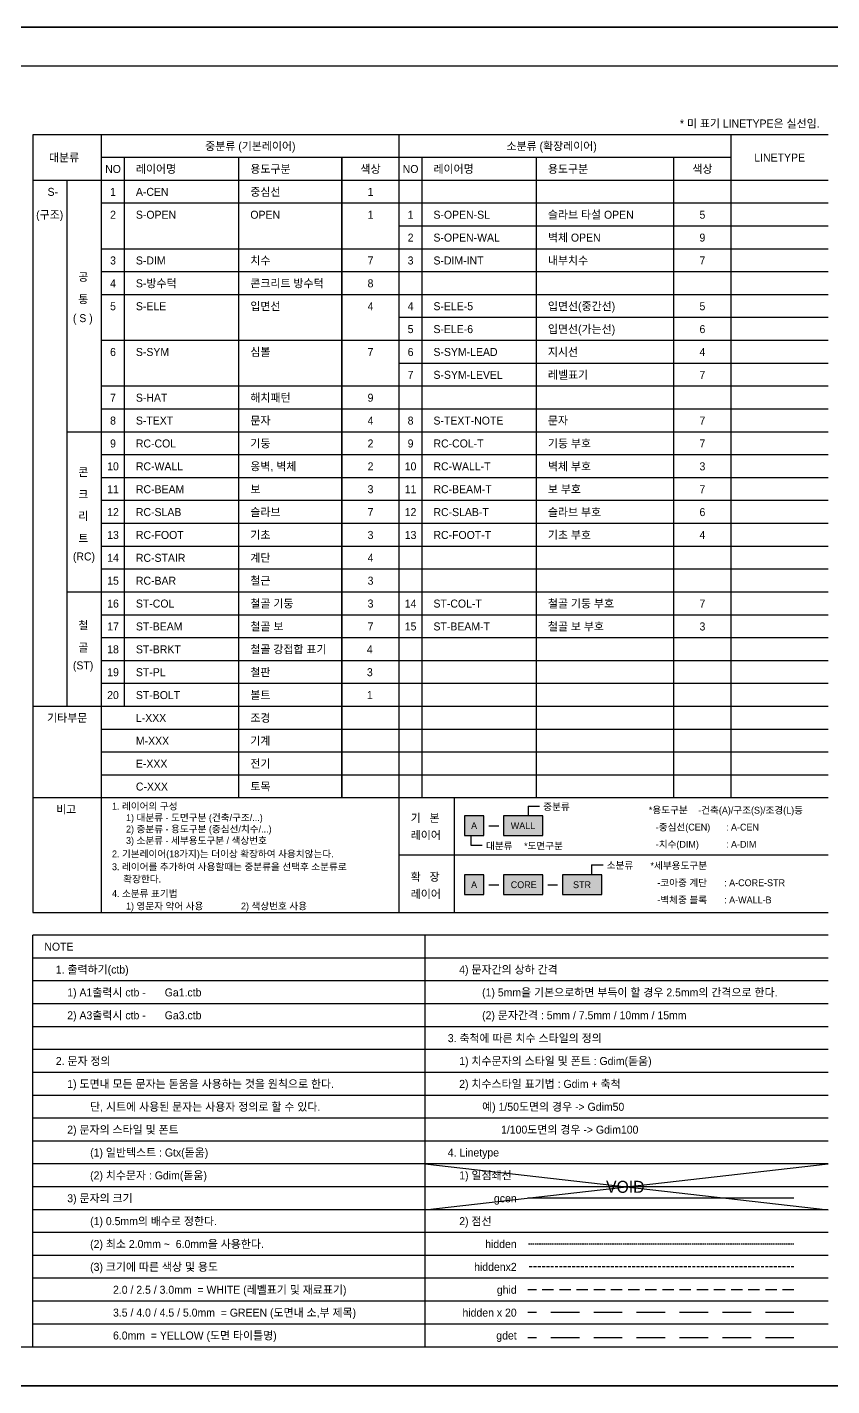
# Model space of a CAD drawing. Extents: x -430745 to 210250, y 0 to 148500.
# Drawn here: x -46000 to -10847, y 0 to 59400 of the extents above; entities that cross this region are included whole.
import ezdxf
from ezdxf.enums import TextEntityAlignment as Align

# ---------------------------------------------------------------- set-up
doc = ezdxf.new("R2010")
doc.units = 0
doc.header["$LTSCALE"] = 250
doc.header["$MEASUREMENT"] = 0
for name, pattern in [('gcen', [57.2, 55, -1, 0.2, -1]), ('gdet', [7.5, 5, -2.5]), ('ghid', [3, 2, -1]), ('HIDDEN', [0.375, 0.25, -0.125]), ('HIDDENX2', [0.75, 0.5, -0.25])]:
    doc.linetypes.add(name, pattern=pattern)
for name, color, linetype in [('A-CEN', 1, 'CONTINUOUS'), ('A-DETAIL', 3, 'ghid'), ('A-DIM', 7, 'CONTINUOUS'), ('A-ELE', 4, 'CONTINUOUS'), ('A-ETC', 7, 'CONTINUOUS'), ('A-ETC-9', 9, 'CONTINUOUS'), ('A-FUR-INT', 6, 'ghid'), ('A-SOL', 254, 'CONTINUOUS'), ('A-TEXT', 3, 'CONTINUOUS'), ('A-WALL', 3, 'CONTINUOUS'), ('RC-BAR', 3, 'CONTINUOUS'), ('RC-BEAM', 3, 'CONTINUOUS'), ('RC-Beam-T', 7, 'CONTINUOUS'), ('RC-COL', 2, 'CONTINUOUS'), ('RC-Col-T', 7, 'CONTINUOUS'), ('RC-FOOT', 3, 'CONTINUOUS'), ('RC-Foot-T', 4, 'CONTINUOUS'), ('RC-SLAB', 7, 'CONTINUOUS'), ('RC-SLAB-T', 6, 'CONTINUOUS'), ('RC-STAIR', 4, 'CONTINUOUS'), ('RC-WALL', 2, 'CONTINUOUS'), ('RC-WALL-T', 3, 'CONTINUOUS'), ('S-DIM', 7, 'CONTINUOUS'), ('S-DIM-INT', 7, 'CONTINUOUS'), ('S-ELE', 4, 'CONTINUOUS'), ('S-ELE-5', 5, 'CONTINUOUS'), ('S-ELE-6', 6, 'CONTINUOUS'), ('S-HAT', 9, 'CONTINUOUS'), ('S-OPEN', 1, 'CONTINUOUS'), ('S-OPEN-SL', 1, 'CONTINUOUS'), ('S-OPEN-WAL', 9, 'CONTINUOUS'), ('S-SYM', 7, 'CONTINUOUS'), ('S-SYM-LEAD', 4, 'CONTINUOUS'), ('S-SYM-LEVEL', 7, 'CONTINUOUS'), ('S-TEXT', 4, 'CONTINUOUS'), ('S-TEXT-NOTE', 7, 'CONTINUOUS'), ('S-방수턱', 8, 'CONTINUOUS'), ('ST-BEAM', 7, 'CONTINUOUS'), ('ST-BEAM-T', 3, 'CONTINUOUS'), ('ST-BOLT', 1, 'CONTINUOUS'), ('ST-BRKT', 4, 'CONTINUOUS'), ('ST-COL', 3, 'CONTINUOUS'), ('ST-COL-T', 7, 'CONTINUOUS'), ('ST-PL', 3, 'CONTINUOUS')]:
    doc.layers.add(name, color=color, linetype=linetype)
doc.layers.add('NOPLOT', color=193, linetype='CONTINUOUS', plot=False)
doc.styles.add('Gtx', font='')
doc.styles.get('Gtx').set_extended_font_data('Dotum')

msp = doc.modelspace()

# ---------------------------------------------------------------- hatches: boundary and pattern name
at = {"layer": 'A-SOL'}
for points in [[(-26901.3, 24059.7), (-26044.1, 24059.7), (-26044.1, 24916.8), (-26901.3, 24916.8)], [(-25187, 24059.7), (-23472.7, 24059.7), (-23472.7, 24916.8), (-25187, 24916.8)]]:
    msp.add_hatch(color=256, dxfattribs=at).paths.add_polyline_path(points)
h = msp.add_hatch(color=256, dxfattribs=at)
h.paths.add_polyline_path([(-26901.3, 21479.7), (-26044.1, 21479.7), (-26044.1, 22336.8), (-26901.3, 22336.8)])
h.paths.add_polyline_path([(-25187, 21479.7), (-23472.7, 21479.7), (-23472.7, 22336.8), (-25187, 22336.8)])
h.paths.add_polyline_path([(-22615.5, 21479.7), (-20901.3, 21479.7), (-20901.3, 22336.8), (-22615.5, 22336.8)])

# ---------------------------------------------------------------- linework, layer by layer
at = {"layer": 'A-CEN', "linetype": 'gcen'}
msp.add_line((-12500, 8200), (-24125, 8200), dxfattribs=at)
at = {"layer": 'A-DETAIL', "linetype": 'gdet'}
msp.add_line((-12500, 2091.5), (-24125, 2091.5), dxfattribs=at)
at = {"layer": 'A-DIM'}
for p, q in [((-11000, 54700), (-45750, 54700)), ((-45750, 54700), (-45750, 20700)), ((-42750, 20700), (-42750, 54700)), ((-29750, 20700), (-29750, 54700)), ((-15250, 25700), (-15250, 54700)), ((-11000, 52700), (-45750, 52700)), ((-45750, 20700), (-11000, 20700)), ((-45750, 1700), (-45750, 19700)), ((-11000, 19700), (-45750, 19700))]:
    msp.add_line(p, q, dxfattribs=at)
at = {"layer": 'A-ELE'}
for p, q in [((-15250, 53700), (-42750, 53700)), ((-36750, 25700), (-36750, 53700)), ((-32250, 25700), (-32250, 53700)), ((-32250, 53700), (-32250, 25700)), ((-23750, 25700), (-23750, 53700)), ((-17750, 25700), (-17750, 53700)), ((-44250, 29700), (-44250, 52700)), ((-11000, 41700), (-44250, 41700)), ((-11000, 34700), (-44250, 34700)), ((-11000, 29700), (-45750, 29700)), ((-11000, 25700), (-45750, 25700))]:
    msp.add_line(p, q, dxfattribs=at)
at = {"layer": 'A-ETC'}
for p, q in [((-24115.5, 25344.8), (-24115.5, 24916.8)), ((-24115.5, 25344.8), (-23615.5, 25344.8)), ((-26615.5, 24059.7), (-26615.5, 23631.7)), ((-26615.5, 23631.7), (-26115.5, 23631.7)), ((-21342.5, 22778.6), (-21342.5, 22336.8)), ((-21342.5, 22778.6), (-20842.5, 22778.6))]:
    msp.add_line(p, q, dxfattribs=at)
at = {"layer": 'A-ETC', "color": 2}
for p, q in [((-28625, 7700), (-11000, 9700)), ((-28625, 9700), (-11000, 7700))]:
    msp.add_line(p, q, dxfattribs=at)
at = {"layer": 'A-ETC-9'}
for p, q in [((-41750, 29700), (-41750, 53700)), ((-28750, 25700), (-28750, 53700)), ((-11000, 51700), (-42750, 51700)), ((-11000, 50700), (-29750, 50700)), ((-11000, 49700), (-42750, 49700)), ((-11000, 48700), (-42750, 48700)), ((-11000, 47700), (-42750, 47700)), ((-11000, 46700), (-29750, 46700)), ((-11000, 45700), (-42750, 45700)), ((-11000, 44700), (-29750, 44700)), ((-11000, 43700), (-42750, 43700)), ((-11000, 42700), (-42750, 42700)), ((-11000, 40700), (-42750, 40700)), ((-11000, 39700), (-42750, 39700)), ((-11000, 38700), (-42750, 38700)), ((-11000, 37700), (-42750, 37700)), ((-11000, 36700), (-42750, 36700)), ((-11000, 35700), (-42750, 35700)), ((-11000, 34700), (-42750, 34700)), ((-11000, 33700), (-42750, 33700)), ((-11000, 32700), (-42750, 32700)), ((-11000, 31700), (-42750, 31700)), ((-11000, 30700), (-42750, 30700)), ((-11000, 30700), (-42750, 30700)), ((-11000, 28700), (-42750, 28700)), ((-11000, 27700), (-42750, 27700)), ((-11000, 26700), (-42750, 26700)), ((-27350, 25700), (-27350, 20700)), ((-11000, 23200), (-29750, 23200)), ((-28625, 19700), (-28625, 1700)), ((-11000, 18700), (-45750, 18700)), ((-11000, 17700), (-45750, 17700)), ((-11000, 16700), (-45750, 16700)), ((-11000, 15700), (-45750, 15700)), ((-11000, 14700), (-45750, 14700)), ((-11000, 13700), (-45750, 13700)), ((-11000, 12700), (-45750, 12700)), ((-11000, 11700), (-45750, 11700)), ((-11000, 10700), (-45750, 10700)), ((-11000, 9700), (-45750, 9700)), ((-11000, 8700), (-45750, 8700)), ((-11000, 7700), (-45750, 7700)), ((-11000, 6700), (-45750, 6700)), ((-11000, 5700), (-45750, 5700)), ((-11000, 4700), (-45750, 4700)), ((-11000, 3700), (-45750, 3700)), ((-11000, 2700), (-45750, 2700))]:
    msp.add_line(p, q, dxfattribs=at)
at = {"layer": 'A-FUR-INT', "linetype": 'HIDDEN'}
msp.add_line((-12500, 6200), (-24125, 6200), dxfattribs=at)
at = {"layer": 'A-FUR-INT', "linetype": 'HIDDENX2'}
msp.add_line((-12500, 5200), (-24125, 5200), dxfattribs=at)
at = {"layer": 'A-FUR-INT', "linetype": 'ghid'}
msp.add_line((-12500, 4200), (-24125, 4200), dxfattribs=at)
at = {"layer": 'A-FUR-INT', "linetype": 'HIDDEN', "ltscale": 20}
msp.add_line((-12500, 3200), (-24125, 3200), dxfattribs=at)
at = {"layer": 'A-WALL'}
for p, q in [((-25829.8, 24488.2), (-25401.3, 24488.2)), ((-25829.8, 21908.3), (-25401.3, 21908.3)), ((-23258.4, 21908.3), (-22829.8, 21908.3))]:
    msp.add_line(p, q, dxfattribs=at)
for points in [[(-26901.3, 24059.7), (-26044.1, 24059.7), (-26044.1, 24916.8), (-26901.3, 24916.8)], [(-25187, 24059.7), (-23472.7, 24059.7), (-23472.7, 24916.8), (-25187, 24916.8)], [(-26901.3, 21479.7), (-26044.1, 21479.7), (-26044.1, 22336.8), (-26901.3, 22336.8)], [(-25187, 21479.7), (-23472.7, 21479.7), (-23472.7, 22336.8), (-25187, 22336.8)], [(-22615.5, 21479.7), (-20901.3, 21479.7), (-20901.3, 22336.8), (-22615.5, 22336.8)]]:
    msp.add_lwpolyline(points, close=True, dxfattribs=at)
at = {"layer": 'NOPLOT'}
for points in [[(-84100, 0), (0, 0), (0, 59400), (-84100, 59400)], [(-84100, 59400), (0, 59400), (0, 0), (-84100, 0)], [(-81000, 1700), (-1700, 1700), (-1700, 57700), (-81000, 57700)]]:
    msp.add_lwpolyline(points, close=True, dxfattribs=at)

# ---------------------------------------------------------------- texts
at = {"layer": 'A-CEN', "style": 'Gtx'}
for s, p in [('A-CEN', (-41250, 52025)), ('중심선', (-36250, 52025))]:
    msp.add_text(s, height=350, dxfattribs=at).set_placement(p)
msp.add_text('1', height=350, dxfattribs=at).set_placement((-31000, 52025), align=Align.CENTER)
at = {"layer": 'A-DETAIL', "style": 'Gtx'}
msp.add_text('gdet', height=350, dxfattribs=at).set_placement((-24614.7, 2025), align=Align.RIGHT)
at = {"layer": 'A-ETC', "style": 'Gtx'}
for s, height, p in [('S-', 350, (-45109.1, 52025)), ('(구조)', 350, (-45609.1, 51025)), ('공', 350, (-43767.5, 48305.4)), ('통', 350, (-43767.5, 47333.6)), ('( S )', 350, (-44002.5, 46504.5)), ('콘', 350, (-43767.5, 39771.7)), ('크', 350, (-43767.5, 38799.9)), ('리', 350, (-43767.5, 37851.5)), ('트', 350, (-43767.5, 36879.8)), ('(RC)', 350, (-44002.5, 36085.1)), ('철', 350, (-43767.5, 33073.6)), ('골', 350, (-43767.5, 32101.9)), ('(ST)', 350, (-44002.5, 31322.5)), ('기타부문', 350, (-45128.8, 29025)), ('L-XXX', 350, (-41250, 29025)), ('조경', 350, (-36250, 29025)), ('M-XXX', 350, (-41250, 28025)), ('기계', 350, (-36250, 28025)), ('E-XXX', 350, (-41250, 27025)), ('전기', 350, (-36250, 27025)), ('C-XXX', 350, (-41250, 26025)), ('토목', 350, (-36250, 26025)), ('비고', 350, (-44733.9, 25025)), ('1. 레이어의 구성', 300, (-42294.9, 25191.2)), ('1) 대분류 - 도면구분 (건축/구조/...)', 300, (-41681.8, 24691.2)), ('기   본', 350, (-29243.7, 24650.3)), ('중분류', 300, (-23454, 25169.8)), ('*용도구분', 300, (-18838.5, 25025)), ('-건축(A)/구조(S)/조경(L)등', 300, (-16685.2, 25014.7)), ('2) 중분류 - 용도구분 (중심선/치수/...)', 300, (-41681.8, 24191.2)), ('-중심선(CEN)', 300, (-18538.5, 24275)), (': A-CEN', 300, (-15468.7, 24275)), ('3) 소분류 - 세부용도구분 / 색상번호', 300, (-41681.8, 23691.2)), ('레이어', 350, (-29243.7, 23900.3)), ('대분류', 300, (-25954, 23456.7)), ('*도면구분', 300, (-24292.5, 23456.7)), ('-치수(DIM)', 300, (-18538.5, 23525)), (': A-DIM', 300, (-15468.7, 23525)), ('2. 기본레이어(18가지)는 더이상 확장하여 사용치않는다.', 300, (-42294.9, 23104.6)), ('3. 레이어를 추가하여 사용할때는 중분류을 선택후 소분류로', 300, (-42294.9, 22542.9)), ('소분류', 300, (-20681, 22603.6)), ('*세부용도구분', 300, (-18768.7, 22594.1)), (' 확장한다.', 300, (-41911.1, 22003.2)), ('확   장', 350, (-29243.7, 22075)), ('-코아중 계단', 300, (-18468.7, 21844.1)), (': A-CORE-STR', 300, (-15549.7, 21844.1)), ('4. 소분류 표기법', 300, (-42294.9, 21372.6)), ('레이어', 350, (-29243.7, 21325)), ('-벽체중 블록', 300, (-18468.7, 21094.1)), (': A-WALL-B', 300, (-15549.7, 21094.1)), ('1) 영문자 약어 사용', 300, (-41681.8, 20824.7)), ('2) 색상번호 사용', 300, (-36659.4, 20825)), ('1. 출력하기(ctb)', 350, (-44750, 18025)), ('4) 문자간의 상하 간격', 350, (-27125, 18025)), ('1) A1출력시 ctb -', 350, (-44250, 17025)), ('Ga1.ctb', 350, (-39990.5, 17025)), ('(1) 5mm을 기본으로하면 부득이 할 경우 2.5mm의 간격으로 한다.', 350, (-26125, 17025)), ('2) A3출력시 ctb -', 350, (-44250, 16025)), ('Ga3.ctb', 350, (-39990.5, 16025)), ('(2) 문자간격 : 5mm / 7.5mm / 10mm / 15mm', 350, (-26125, 16025)), ('3. 축척에 따른 치수 스타일의 정의', 350, (-27625, 15025)), ('2. 문자 정의', 350, (-44750, 14025)), ('1) 치수문자의 스타일 및 폰트 : Gdim(돋움)', 350, (-27125, 14025)), ('1) 도면내 모든 문자는 돋움을 사용하는 것을 원칙으로 한다.', 350, (-44250, 13025)), ('2) 치수스타일 표기법 : Gdim + 축척', 350, (-27125, 13025)), ('단, 시트에 사용된 문자는 사용자 정의로 할 수 있다.', 350, (-43250, 12025)), ('예) 1/50도면의 경우 -> Gdim50', 350, (-26125, 12025)), ('2) 문자의 스타일 및 폰트', 350, (-44250, 11025)), ('1/100도면의 경우 -> Gdim100', 350, (-25296.9, 11025)), ('(1) 일반텍스트 : Gtx(돋움)', 350, (-43250, 10025)), ('4. Linetype', 350, (-27625, 10025)), ('(2) 치수문자 : Gdim(돋움)', 350, (-43250, 9025)), ('1) 일점쇄선', 350, (-27125, 9025)), ('3) 문자의 크기', 350, (-44250, 8025)), ('(1) 0.5mm의 배수로 정한다.', 350, (-43250, 7025)), ('2) 점선', 350, (-27125, 7025)), ('(2) 최소 2.0mm ~  6.0mm을 사용한다.', 350, (-43250, 6025)), ('(3) 크기에 따른 색상 및 용도', 350, (-43250, 5025)), ('2.0 / 2.5 / 3.0mm  = WHITE (레벨표기 및 재료표기)', 350, (-42250, 4025)), ('3.5 / 4.0 / 4.5 / 5.0mm  = GREEN (도면내 소,부 제목)', 350, (-42250, 3025)), ('6.0mm  = YELLOW (도면 타이틀명)', 350, (-42250, 2025))]:
    msp.add_text(s, height=height, dxfattribs=at).set_placement(p)
for s, p in [('1', (-42250, 52025)), ('2', (-42250, 51025)), ('1', (-29250, 51025)), ('2', (-29250, 50025)), ('3', (-42250, 49025)), ('3', (-29250, 49025)), ('4', (-42250, 48025)), ('5', (-42250, 47025)), ('4', (-29250, 47025)), ('5', (-29250, 46025)), ('6', (-42250, 45025)), ('6', (-29250, 45025)), ('7', (-29250, 44025)), ('7', (-42250, 43025)), ('8', (-42250, 42025)), ('8', (-29250, 42025)), ('9', (-42250, 41025)), ('9', (-29250, 41025)), ('10', (-42250, 40025)), ('10', (-29250, 40025)), ('11', (-42250, 39025)), ('11', (-29250, 39025)), ('12', (-42250, 38025)), ('12', (-29250, 38025)), ('13', (-42250, 37025)), ('13', (-29250, 37025)), ('14', (-42250, 36025)), ('15', (-42250, 35025)), ('16', (-42250, 34025)), ('14', (-29250, 34025)), ('17', (-42250, 33025)), ('15', (-29250, 33025)), ('18', (-42250, 32025)), ('19', (-42250, 31025)), ('20', (-42250, 30025))]:
    msp.add_text(s, height=350, dxfattribs=at).set_placement(p, align=Align.CENTER)
at = {"layer": 'A-ETC', "color": 2, "style": 'Gtx'}
msp.add_text('VOID', height=525, dxfattribs=at).set_placement((-20708.8, 8438.5))
at = {"layer": 'A-ETC', "style": 'Gtx'}
for s, p in [('gcen', (-24614.7, 8025)), ('hidden', (-24614.7, 6025)), ('hiddenx2', (-24614.7, 5025)), ('ghid', (-24614.7, 4025)), ('hidden x 20', (-24614.7, 3025))]:
    msp.add_text(s, height=350, dxfattribs=at).set_placement(p, align=Align.RIGHT)
at = {"layer": 'A-TEXT', "color": 2, "style": 'Gtx'}
msp.add_text('* 미 표기 LINETYPE은 실선임.', height=350, dxfattribs=at).set_placement((-14431.5, 55013.5), align=Align.CENTER)
at = {"layer": 'A-TEXT', "style": 'Gtx'}
msp.add_text('중분류 (기본레이어)', height=350, dxfattribs=at).set_placement((-36250, 54200), align=Align.MIDDLE_CENTER)
for s, height, p in [('소분류 (확장레이어)', 350, (-25060.2, 54025)), ('대분류', 350, (-45047.1, 53525)), ('레이어명', 350, (-41250, 53025)), ('용도구분', 350, (-36250, 53025)), ('레이어명', 350, (-28250, 53025)), ('용도구분', 350, (-23250, 53025)), ('A', 300, (-26606, 24338.2)), ('WALL', 300, (-24873.4, 24338.2)), ('A', 300, (-26606, 21758.3)), ('CORE', 300, (-24873.4, 21758.3)), ('NOTE', 350, (-45250, 19025))]:
    msp.add_text(s, height=height, dxfattribs=at).set_placement(p)
for s, height, p in [('LINETYPE', 350, (-13125, 53525)), ('NO', 350, (-42250, 53025)), ('색상', 350, (-31000, 53025)), ('NO', 350, (-29250, 53025)), ('색상', 350, (-16500, 53025)), ('STR', 300, (-21758.4, 21758.3))]:
    msp.add_text(s, height=height, dxfattribs=at).set_placement(p, align=Align.CENTER)
at = {"layer": 'RC-BAR', "style": 'Gtx'}
for s, p in [('RC-BAR', (-41250, 35025)), ('철근', (-36250, 35025))]:
    msp.add_text(s, height=350, dxfattribs=at).set_placement(p)
msp.add_text('3', height=350, dxfattribs=at).set_placement((-31000, 35025), align=Align.CENTER)
at = {"layer": 'RC-BEAM', "style": 'Gtx'}
for s, p in [('RC-BEAM', (-41250, 39025)), ('보', (-36250, 39025))]:
    msp.add_text(s, height=350, dxfattribs=at).set_placement(p)
msp.add_text('3', height=350, dxfattribs=at).set_placement((-31000, 39025), align=Align.CENTER)
at = {"layer": 'RC-Beam-T', "style": 'Gtx'}
for s, p in [('RC-BEAM-T', (-28250, 39025)), ('보 부호', (-23250, 39025))]:
    msp.add_text(s, height=350, dxfattribs=at).set_placement(p)
msp.add_text('7', height=350, dxfattribs=at).set_placement((-16500, 39025), align=Align.CENTER)
at = {"layer": 'RC-COL', "style": 'Gtx'}
for s, p in [('RC-COL', (-41250, 41025)), ('기둥', (-36250, 41025))]:
    msp.add_text(s, height=350, dxfattribs=at).set_placement(p)
msp.add_text('2', height=350, dxfattribs=at).set_placement((-31000, 41025), align=Align.CENTER)
at = {"layer": 'RC-Col-T', "style": 'Gtx'}
for s, p in [('RC-COL-T', (-28250, 41025)), ('기둥 부호', (-23250, 41025))]:
    msp.add_text(s, height=350, dxfattribs=at).set_placement(p)
msp.add_text('7', height=350, dxfattribs=at).set_placement((-16500, 41025), align=Align.CENTER)
at = {"layer": 'RC-FOOT', "style": 'Gtx'}
for s, p in [('RC-FOOT', (-41250, 37025)), ('기초', (-36250, 37025))]:
    msp.add_text(s, height=350, dxfattribs=at).set_placement(p)
msp.add_text('3', height=350, dxfattribs=at).set_placement((-31000, 37025), align=Align.CENTER)
at = {"layer": 'RC-Foot-T', "style": 'Gtx'}
for s, p in [('RC-FOOT-T', (-28250, 37025)), ('기초 부호', (-23250, 37025))]:
    msp.add_text(s, height=350, dxfattribs=at).set_placement(p)
msp.add_text('4', height=350, dxfattribs=at).set_placement((-16500, 37025), align=Align.CENTER)
at = {"layer": 'RC-SLAB', "style": 'Gtx'}
for s, p in [('RC-SLAB', (-41250, 38025)), ('슬라브', (-36250, 38025))]:
    msp.add_text(s, height=350, dxfattribs=at).set_placement(p)
for p in [(-31000, 38025), (-31000, 33025)]:
    msp.add_text('7', height=350, dxfattribs=at).set_placement(p, align=Align.CENTER)
at = {"layer": 'RC-SLAB-T', "style": 'Gtx'}
for s, p in [('RC-SLAB-T', (-28250, 38025)), ('슬라브 부호', (-23250, 38025))]:
    msp.add_text(s, height=350, dxfattribs=at).set_placement(p)
msp.add_text('6', height=350, dxfattribs=at).set_placement((-16500, 38025), align=Align.CENTER)
at = {"layer": 'RC-STAIR', "style": 'Gtx'}
for s, p in [('RC-STAIR', (-41250, 36025)), ('계단', (-36250, 36025))]:
    msp.add_text(s, height=350, dxfattribs=at).set_placement(p)
msp.add_text('4', height=350, dxfattribs=at).set_placement((-31000, 36025), align=Align.CENTER)
at = {"layer": 'RC-WALL', "style": 'Gtx'}
for s, p in [('옹벽, 벽체', (-36250, 40025)), ('RC-WALL', (-41250, 40025))]:
    msp.add_text(s, height=350, dxfattribs=at).set_placement(p)
msp.add_text('2', height=350, dxfattribs=at).set_placement((-31000, 40025), align=Align.CENTER)
at = {"layer": 'RC-WALL-T', "style": 'Gtx'}
for s, p in [('벽체 부호', (-23250, 40025)), ('RC-WALL-T', (-28250, 40025))]:
    msp.add_text(s, height=350, dxfattribs=at).set_placement(p)
msp.add_text('3', height=350, dxfattribs=at).set_placement((-16500, 40025), align=Align.CENTER)
at = {"layer": 'S-DIM', "style": 'Gtx'}
for s, p in [('S-DIM', (-41250, 49025)), ('치수', (-36250, 49025))]:
    msp.add_text(s, height=350, dxfattribs=at).set_placement(p)
msp.add_text('7', height=350, dxfattribs=at).set_placement((-31000, 49025), align=Align.CENTER)
at = {"layer": 'S-DIM-INT', "style": 'Gtx'}
for s, p in [('S-DIM-INT', (-28250, 49025)), ('내부치수', (-23250, 49025))]:
    msp.add_text(s, height=350, dxfattribs=at).set_placement(p)
msp.add_text('7', height=350, dxfattribs=at).set_placement((-16500, 49025), align=Align.CENTER)
at = {"layer": 'S-ELE', "style": 'Gtx'}
for s, p in [('S-ELE', (-41250, 47025)), ('입면선', (-36250, 47025))]:
    msp.add_text(s, height=350, dxfattribs=at).set_placement(p)
msp.add_text('4', height=350, dxfattribs=at).set_placement((-31000, 47025), align=Align.CENTER)
at = {"layer": 'S-ELE-5', "style": 'Gtx'}
for s, p in [('S-ELE-5', (-28250, 47025)), ('입면선(중간선)', (-23250, 47025))]:
    msp.add_text(s, height=350, dxfattribs=at).set_placement(p)
msp.add_text('5', height=350, dxfattribs=at).set_placement((-16500, 47025), align=Align.CENTER)
at = {"layer": 'S-ELE-6', "style": 'Gtx'}
for s, p in [('S-ELE-6', (-28250, 46025)), ('입면선(가는선)', (-23250, 46025))]:
    msp.add_text(s, height=350, dxfattribs=at).set_placement(p)
msp.add_text('6', height=350, dxfattribs=at).set_placement((-16500, 46025), align=Align.CENTER)
at = {"layer": 'S-HAT', "style": 'Gtx'}
for s, p in [('S-HAT', (-41250, 43025)), ('해치패턴', (-36250, 43025))]:
    msp.add_text(s, height=350, dxfattribs=at).set_placement(p)
msp.add_text('9', height=350, dxfattribs=at).set_placement((-31000, 43025), align=Align.CENTER)
at = {"layer": 'S-OPEN', "style": 'Gtx'}
for s, p in [('S-OPEN', (-41250, 51025)), ('OPEN', (-36250, 51025))]:
    msp.add_text(s, height=350, dxfattribs=at).set_placement(p)
msp.add_text('1', height=350, dxfattribs=at).set_placement((-31000, 51025), align=Align.CENTER)
at = {"layer": 'S-OPEN-SL', "style": 'Gtx'}
for s, p in [('S-OPEN-SL', (-28250, 51025)), ('슬라브 타설 OPEN', (-23250, 51025))]:
    msp.add_text(s, height=350, dxfattribs=at).set_placement(p)
msp.add_text('5', height=350, dxfattribs=at).set_placement((-16500, 51025), align=Align.CENTER)
at = {"layer": 'S-OPEN-WAL', "style": 'Gtx'}
for s, p in [('S-OPEN-WAL', (-28250, 50025)), ('벽체 OPEN', (-23250, 50025))]:
    msp.add_text(s, height=350, dxfattribs=at).set_placement(p)
msp.add_text('9', height=350, dxfattribs=at).set_placement((-16500, 50025), align=Align.CENTER)
at = {"layer": 'S-SYM', "style": 'Gtx'}
for s, p in [('S-SYM', (-41250, 45025)), ('심볼', (-36250, 45025))]:
    msp.add_text(s, height=350, dxfattribs=at).set_placement(p)
msp.add_text('7', height=350, dxfattribs=at).set_placement((-31000, 45025), align=Align.CENTER)
at = {"layer": 'S-SYM-LEAD', "style": 'Gtx'}
for s, p in [('S-SYM-LEAD', (-28250, 45025)), ('지시선', (-23250, 45025))]:
    msp.add_text(s, height=350, dxfattribs=at).set_placement(p)
msp.add_text('4', height=350, dxfattribs=at).set_placement((-16500, 45025), align=Align.CENTER)
at = {"layer": 'S-SYM-LEVEL', "style": 'Gtx'}
for s, p in [('S-SYM-LEVEL', (-28250, 44025)), ('레벨표기', (-23250, 44025))]:
    msp.add_text(s, height=350, dxfattribs=at).set_placement(p)
msp.add_text('7', height=350, dxfattribs=at).set_placement((-16500, 44025), align=Align.CENTER)
at = {"layer": 'S-TEXT', "style": 'Gtx'}
for s, p in [('S-TEXT', (-41250, 42025)), ('문자', (-36250, 42025))]:
    msp.add_text(s, height=350, dxfattribs=at).set_placement(p)
msp.add_text('4', height=350, dxfattribs=at).set_placement((-31000, 42025), align=Align.CENTER)
at = {"layer": 'S-TEXT-NOTE', "style": 'Gtx'}
for s, p in [('S-TEXT-NOTE', (-28250, 42025)), ('문자', (-23250, 42025))]:
    msp.add_text(s, height=350, dxfattribs=at).set_placement(p)
msp.add_text('7', height=350, dxfattribs=at).set_placement((-16500, 42025), align=Align.CENTER)
at = {"layer": 'S-방수턱', "style": 'Gtx'}
for s, p in [('S-방수턱', (-41250, 48025)), ('콘크리트 방수턱', (-36250, 48025))]:
    msp.add_text(s, height=350, dxfattribs=at).set_placement(p)
msp.add_text('8', height=350, dxfattribs=at).set_placement((-31000, 48025), align=Align.CENTER)
at = {"layer": 'ST-BEAM', "style": 'Gtx'}
for s, p in [('ST-BEAM', (-41250, 33025)), ('철골 보', (-36250, 33025))]:
    msp.add_text(s, height=350, dxfattribs=at).set_placement(p)
at = {"layer": 'ST-BEAM-T', "style": 'Gtx'}
for s, p in [('ST-BEAM-T', (-28250, 33025)), ('철골 보 부호', (-23250, 33025))]:
    msp.add_text(s, height=350, dxfattribs=at).set_placement(p)
msp.add_text('3', height=350, dxfattribs=at).set_placement((-16500, 33025), align=Align.CENTER)
at = {"layer": 'ST-BOLT', "style": 'Gtx'}
for s, p in [('ST-BOLT', (-41250, 30025)), ('볼트', (-36250, 30025))]:
    msp.add_text(s, height=350, dxfattribs=at).set_placement(p)
msp.add_text('1', height=350, dxfattribs=at).set_placement((-31030.7, 30025), align=Align.CENTER)
at = {"layer": 'ST-BRKT', "style": 'Gtx'}
for s, p in [('ST-BRKT', (-41250, 32025)), ('철골 강접합 표기', (-36250, 32025))]:
    msp.add_text(s, height=350, dxfattribs=at).set_placement(p)
msp.add_text('4', height=350, dxfattribs=at).set_placement((-31030.7, 32025), align=Align.CENTER)
at = {"layer": 'ST-COL', "style": 'Gtx'}
for s, p in [('ST-COL', (-41250, 34025)), ('철골 기둥', (-36250, 34025))]:
    msp.add_text(s, height=350, dxfattribs=at).set_placement(p)
msp.add_text('3', height=350, dxfattribs=at).set_placement((-31000, 34025), align=Align.CENTER)
at = {"layer": 'ST-COL-T', "style": 'Gtx'}
for s, p in [('ST-COL-T', (-28250, 34025)), ('철골 기둥 부호', (-23250, 34025))]:
    msp.add_text(s, height=350, dxfattribs=at).set_placement(p)
msp.add_text('7', height=350, dxfattribs=at).set_placement((-16500, 34025), align=Align.CENTER)
at = {"layer": 'ST-PL', "style": 'Gtx'}
for s, p in [('ST-PL', (-41250, 31025)), ('철판', (-36250, 31025))]:
    msp.add_text(s, height=350, dxfattribs=at).set_placement(p)
msp.add_text('3', height=350, dxfattribs=at).set_placement((-31030.7, 31025), align=Align.CENTER)

doc.saveas('drawing.dxf')
